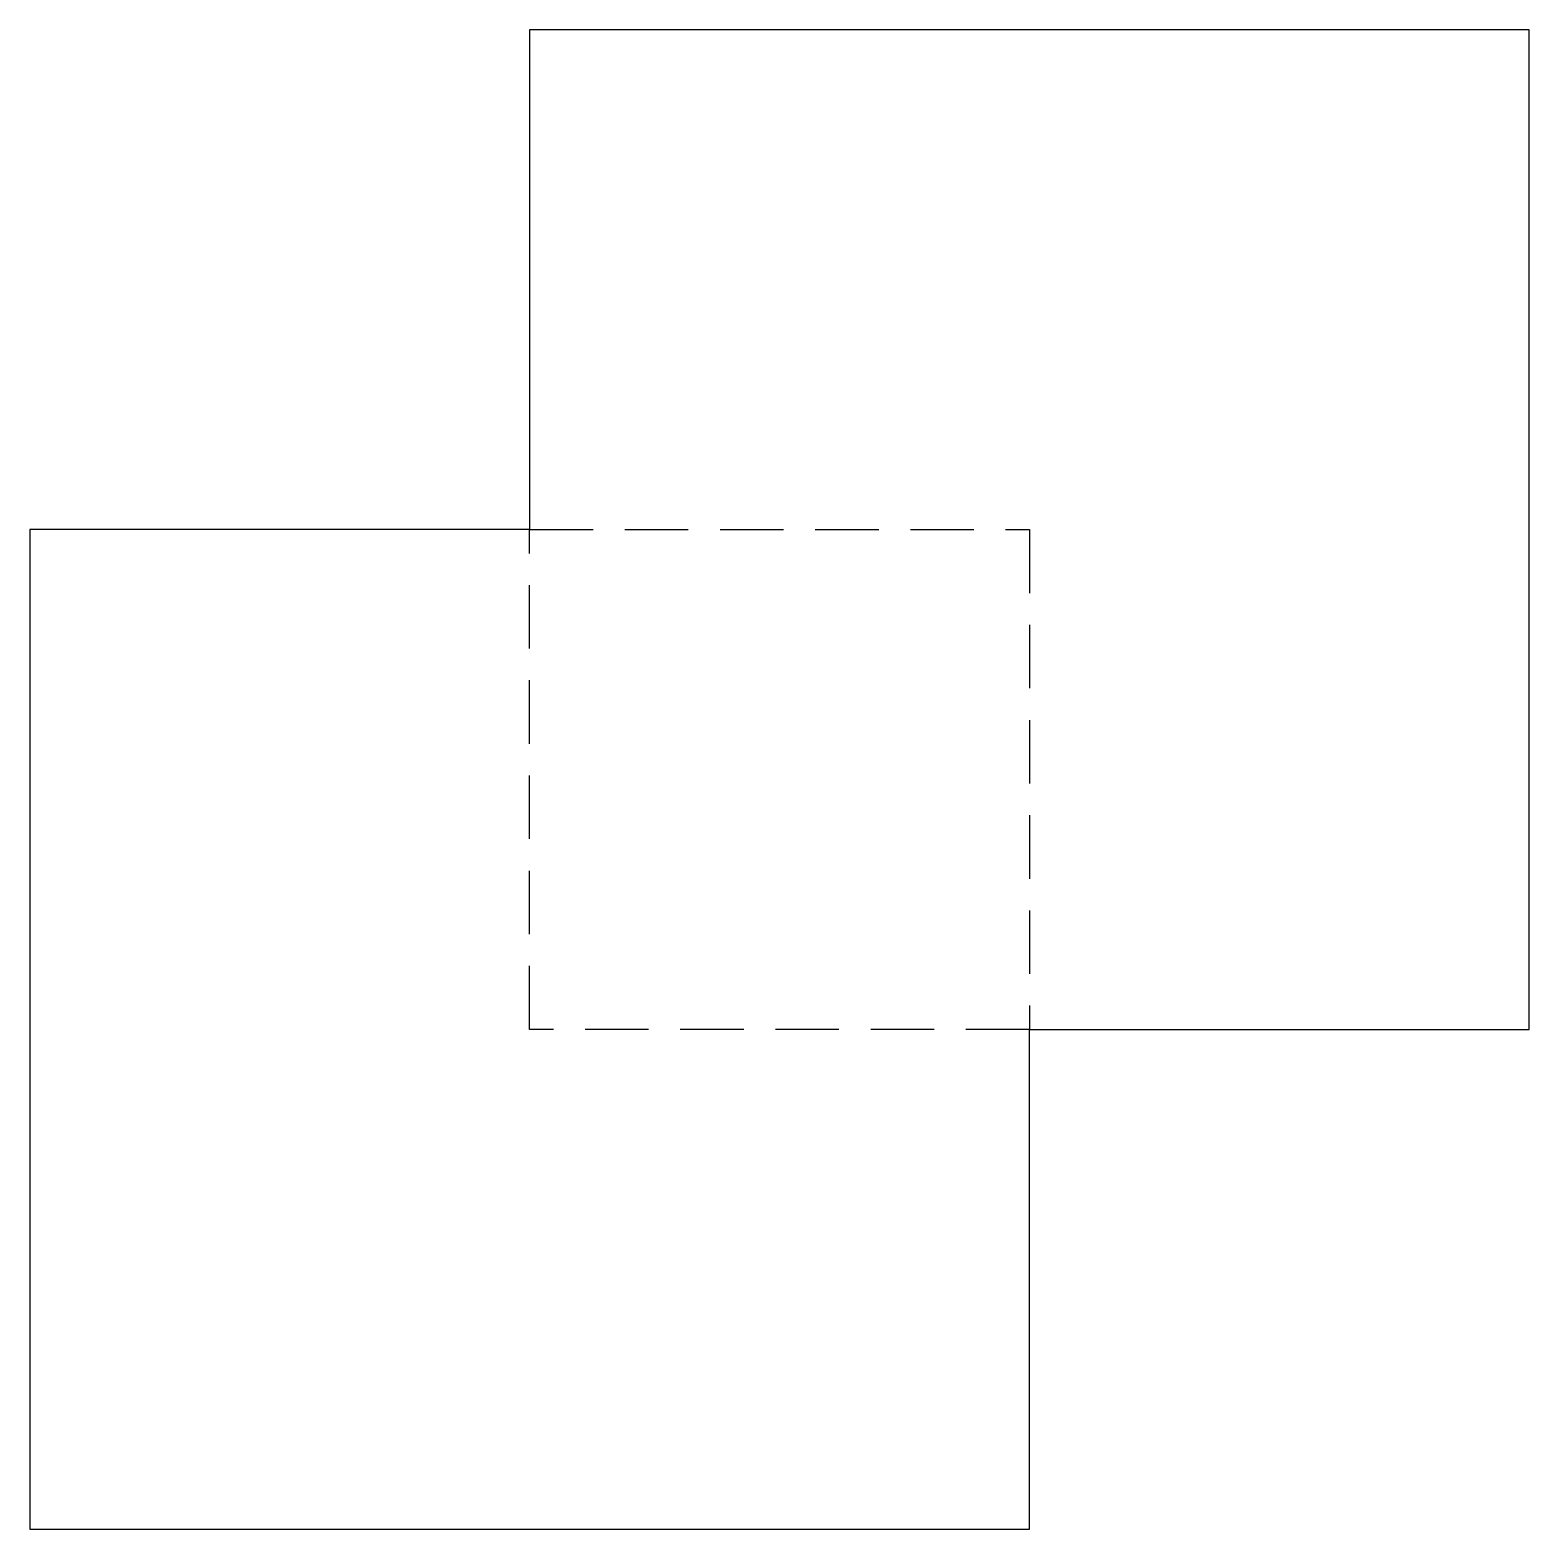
# Model space of a CAD drawing. Extents: x -75 to 75, y -75 to 75.
import ezdxf

# ---------------------------------------------------------------- set-up
doc = ezdxf.new("R2010")
doc.units = 0
doc.linetypes.add('TRAZOS2', pattern=[9.525, 6.35, -3.175])
doc.layers.add('UNIONES', color=1, linetype='Continuous')

msp = doc.modelspace()

# ---------------------------------------------------------------- linework, layer by layer
at = {"layer": 'UNIONES'}
for points in [[(25, -25), (75, -25), (75, 75), (-25, 75), (-25, 25)], [(-25, 25), (-75, 25), (-75, -75)], [(-75, -75), (25, -75), (25, -25)]]:
    msp.add_lwpolyline(points, dxfattribs=at)
at = {"layer": 'UNIONES', "linetype": 'TRAZOS2'}
msp.add_lwpolyline([(-25, 25), (25, 25), (25, -25), (-25, -25)], close=True, dxfattribs=at)

doc.saveas('drawing.dxf')
